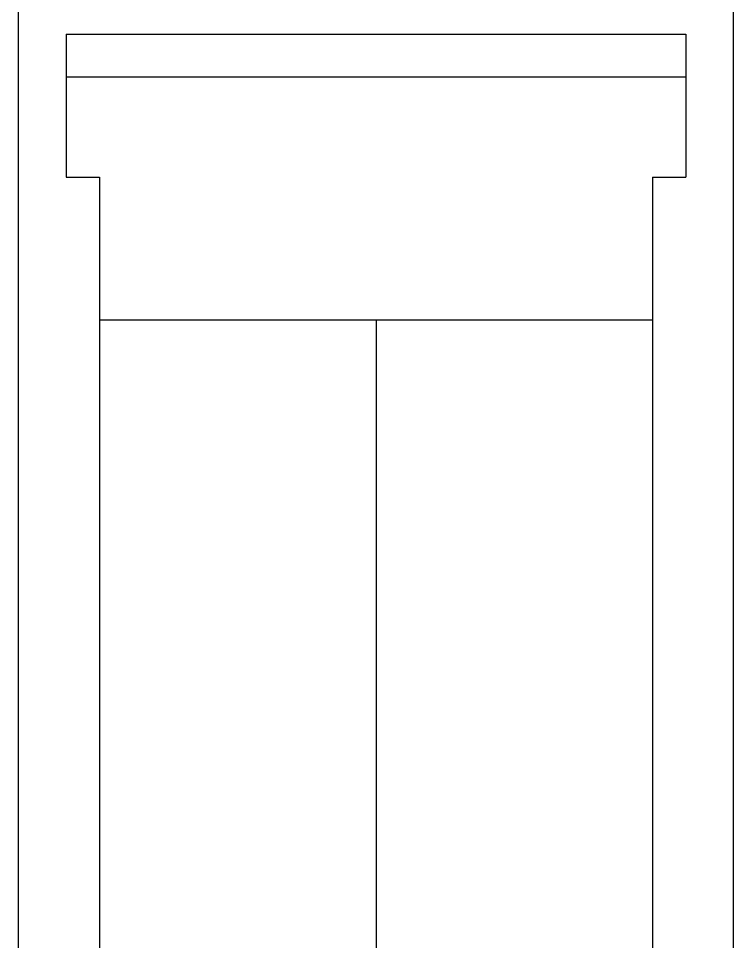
# Model space of a CAD drawing. Extents: x 10 to 622, y -523 to 292.
# Drawn here: x 264.094 to 267.131, y 111.541 to 115.463 of the extents above; entities that cross this region are included whole.
import ezdxf

# ---------------------------------------------------------------- set-up
doc = ezdxf.new("R2010")
doc.units = 0
doc.header["$LTSCALE"] = 5
doc.header["$MEASUREMENT"] = 0
doc.layers.get('0').update_dxf_attribs({"linetype": 'CONTINUOUS'})

msp = doc.modelspace()

# ---------------------------------------------------------------- linework, layer by layer
at = {"color": 7, "linetype": 'Continuous'}
for p, q in [((264.0936, 101.4856), (264.0936, 118.1094)), ((267.1308, 91.5843), (267.1308, 118.1094)), ((267.1308, 91.5843), (267.1308, 118.1094)), ((267.1308, 101.4856), (267.1308, 118.1094)), ((267.1308, 101.4856), (267.1308, 118.1094)), ((264.296, 115.3961), (264.296, 114.7887)), ((264.296, 115.3961), (266.9283, 115.3961)), ((266.9283, 115.3961), (266.9283, 114.7887)), ((266.9283, 115.2139), (264.296, 115.2139)), ((264.296, 114.7887), (264.4378, 114.7887)), ((264.4378, 114.7887), (264.4378, 105.0696)), ((266.7866, 114.7887), (266.7866, 105.0696)), ((266.7866, 114.7887), (266.9283, 114.7887)), ((266.7866, 114.1812), (264.4378, 114.1812)), ((265.6122, 114.1812), (265.6122, 105.0696))]:
    msp.add_line(p, q, dxfattribs=at)

doc.saveas('drawing.dxf')
